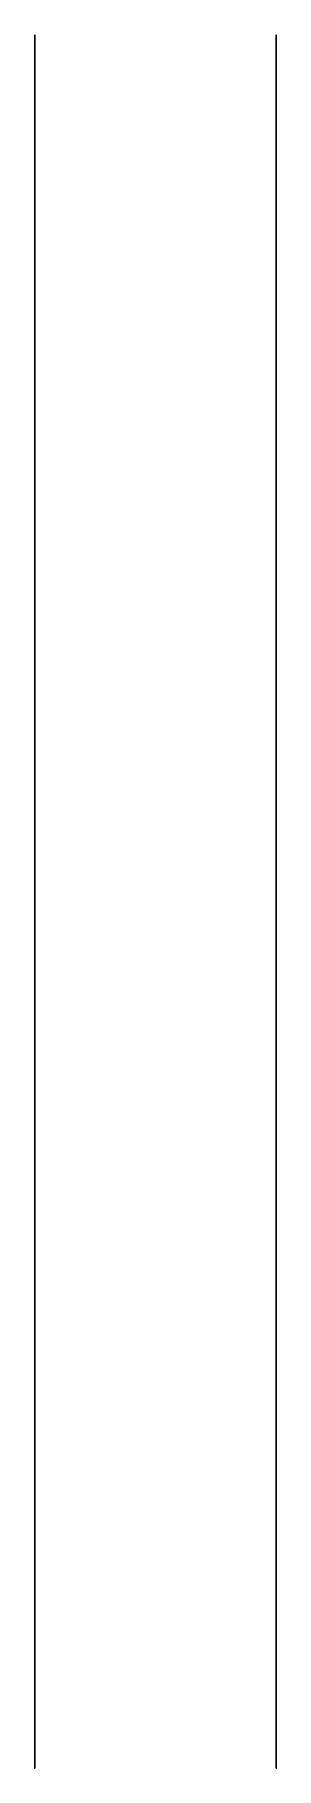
# Model space of a CAD drawing. Extents: x -3.2 to 3.2, y -23.7 to 22.4.
import ezdxf

# ---------------------------------------------------------------- set-up
doc = ezdxf.new("R2010")
doc.units = 0
doc.layers.add('RAILINGS', color=6, linetype='CONTINUOUS')

msp = doc.modelspace()

# ---------------------------------------------------------------- linework, layer by layer
at = {"layer": 'RAILINGS'}
for points in [[(-3.2, 22.35, 3.11), (-3.2, 22.32, 3.11), (-3.2, 22.32, 2.1), (-3.2, 22.35, 2.11)], [(-3.2, 22.35, 2.11), (-3.2, 22.32, 2.1), (-3.2, 22.32, 3.11), (-3.2, 22.35, 3.11)], [(-3.2, 18.35, 2.79), (-3.2, 18.35, 2.82), (-3.2, 22.32, 3.11), (-3.2, 22.32, 3.08)], [(-3.2, 22.32, 3.08), (-3.2, 22.32, 3.11), (-3.2, 18.35, 2.82), (-3.2, 18.35, 2.79)], [(-3.2, 22.32, 2.58), (-3.2, 22.32, 2.61), (-3.2, 18.35, 2.32), (-3.2, 18.35, 2.29)], [(-3.2, 18.35, 2.29), (-3.2, 18.35, 2.32), (-3.2, 22.32, 2.61), (-3.2, 22.32, 2.58)], [(3.2, 22.35, 2.11), (3.2, 22.32, 2.1), (3.2, 22.32, 3.11), (3.2, 22.35, 3.11)], [(3.2, 22.35, 3.11), (3.2, 22.32, 3.11), (3.2, 22.32, 2.1), (3.2, 22.35, 2.11)], [(3.2, 18.35, 2.79), (3.2, 18.35, 2.82), (3.2, 22.32, 3.11), (3.2, 22.32, 3.08)], [(3.2, 22.32, 3.08), (3.2, 22.32, 3.11), (3.2, 18.35, 2.82), (3.2, 18.35, 2.79)], [(3.2, 18.35, 2.29), (3.2, 18.35, 2.32), (3.2, 22.32, 2.61), (3.2, 22.32, 2.58)], [(3.2, 22.32, 2.58), (3.2, 22.32, 2.61), (3.2, 18.35, 2.32), (3.2, 18.35, 2.29)], [(-3.2, 21.35, 2.03), (-3.2, 21.32, 2.03), (-3.2, 21.32, 3.007), (-3.2, 21.35, 3.009)], [(-3.2, 21.35, 3.009), (-3.2, 21.32, 3.007), (-3.2, 21.32, 2.03), (-3.2, 21.35, 2.03)], [(3.2, 21.35, 2.03), (3.2, 21.32, 2.03), (3.2, 21.32, 3.007), (3.2, 21.35, 3.009)], [(3.2, 21.35, 3.009), (3.2, 21.32, 3.007), (3.2, 21.32, 2.03), (3.2, 21.35, 2.03)], [(-3.2, 20.35, 1.96), (-3.2, 20.32, 1.96), (-3.2, 20.32, 2.934), (-3.2, 20.35, 2.936)], [(-3.2, 20.35, 2.936), (-3.2, 20.32, 2.934), (-3.2, 20.32, 1.96), (-3.2, 20.35, 1.96)], [(3.2, 20.35, 1.96), (3.2, 20.32, 1.96), (3.2, 20.32, 2.934), (3.2, 20.35, 2.936)], [(3.2, 20.35, 2.936), (3.2, 20.32, 2.934), (3.2, 20.32, 1.96), (3.2, 20.35, 1.96)], [(-3.2, 19.35, 1.89), (-3.2, 19.32, 1.89), (-3.2, 19.32, 2.861), (-3.2, 19.35, 2.863)], [(-3.2, 19.35, 2.863), (-3.2, 19.32, 2.861), (-3.2, 19.32, 1.89), (-3.2, 19.35, 1.89)], [(3.2, 19.35, 1.89), (3.2, 19.32, 1.89), (3.2, 19.32, 2.861), (3.2, 19.35, 2.863)], [(3.2, 19.35, 2.863), (3.2, 19.32, 2.861), (3.2, 19.32, 1.89), (3.2, 19.35, 1.89)], [(-3.2, 18.35, 2.82), (-3.2, 18.32, 2.82), (-3.2, 18.32, 1.82), (-3.2, 18.35, 1.82)], [(-3.2, 18.35, 1.82), (-3.2, 18.32, 1.82), (-3.2, 18.32, 2.82), (-3.2, 18.35, 2.82)], [(-3.2, 10.35, 2.34), (-3.2, 10.35, 2.37), (-3.2, 18.32, 2.82), (-3.2, 18.32, 2.79)], [(-3.2, 18.32, 2.79), (-3.2, 18.32, 2.82), (-3.2, 10.35, 2.37), (-3.2, 10.35, 2.34)], [(-3.2, 18.32, 2.29), (-3.2, 18.32, 2.32), (-3.2, 10.35, 1.87), (-3.2, 10.35, 1.84)], [(-3.2, 10.35, 1.84), (-3.2, 10.35, 1.87), (-3.2, 18.32, 2.32), (-3.2, 18.32, 2.29)], [(3.2, 18.35, 1.82), (3.2, 18.32, 1.82), (3.2, 18.32, 2.82), (3.2, 18.35, 2.82)], [(3.2, 18.35, 2.82), (3.2, 18.32, 2.82), (3.2, 18.32, 1.82), (3.2, 18.35, 1.82)], [(3.2, 10.35, 2.34), (3.2, 10.35, 2.37), (3.2, 18.32, 2.82), (3.2, 18.32, 2.79)], [(3.2, 18.32, 2.79), (3.2, 18.32, 2.82), (3.2, 10.35, 2.37), (3.2, 10.35, 2.34)], [(3.2, 10.35, 1.84), (3.2, 10.35, 1.87), (3.2, 18.32, 2.32), (3.2, 18.32, 2.29)], [(3.2, 18.32, 2.29), (3.2, 18.32, 2.32), (3.2, 10.35, 1.87), (3.2, 10.35, 1.84)], [(-3.2, 17.35, 1.76), (-3.2, 17.32, 1.76), (-3.2, 17.32, 2.734), (-3.2, 17.35, 2.735)], [(-3.2, 17.35, 2.735), (-3.2, 17.32, 2.734), (-3.2, 17.32, 1.76), (-3.2, 17.35, 1.76)], [(3.2, 17.35, 1.76), (3.2, 17.32, 1.76), (3.2, 17.32, 2.734), (3.2, 17.35, 2.735)], [(3.2, 17.35, 2.735), (3.2, 17.32, 2.734), (3.2, 17.32, 1.76), (3.2, 17.35, 1.76)], [(-3.2, 16.35, 1.71), (-3.2, 16.32, 1.71), (-3.2, 16.32, 2.677), (-3.2, 16.35, 2.679)], [(-3.2, 16.35, 2.679), (-3.2, 16.32, 2.677), (-3.2, 16.32, 1.71), (-3.2, 16.35, 1.71)], [(3.2, 16.35, 1.71), (3.2, 16.32, 1.71), (3.2, 16.32, 2.677), (3.2, 16.35, 2.679)], [(3.2, 16.35, 2.679), (3.2, 16.32, 2.677), (3.2, 16.32, 1.71), (3.2, 16.35, 1.71)], [(-3.2, 15.35, 1.65), (-3.2, 15.32, 1.65), (-3.2, 15.32, 2.621), (-3.2, 15.35, 2.622)], [(-3.2, 15.35, 2.622), (-3.2, 15.32, 2.621), (-3.2, 15.32, 1.65), (-3.2, 15.35, 1.65)], [(3.2, 15.35, 1.65), (3.2, 15.32, 1.65), (3.2, 15.32, 2.621), (3.2, 15.35, 2.622)], [(3.2, 15.35, 2.622), (3.2, 15.32, 2.621), (3.2, 15.32, 1.65), (3.2, 15.35, 1.65)], [(-3.2, 14.35, 1.6), (-3.2, 14.32, 1.6), (-3.2, 14.32, 2.564), (-3.2, 14.35, 2.566)], [(-3.2, 14.35, 2.566), (-3.2, 14.32, 2.564), (-3.2, 14.32, 1.6), (-3.2, 14.35, 1.6)], [(3.2, 14.35, 1.6), (3.2, 14.32, 1.6), (3.2, 14.32, 2.564), (3.2, 14.35, 2.566)], [(3.2, 14.35, 2.566), (3.2, 14.32, 2.564), (3.2, 14.32, 1.6), (3.2, 14.35, 1.6)], [(-3.2, 13.35, 1.54), (-3.2, 13.32, 1.54), (-3.2, 13.32, 2.508), (-3.2, 13.35, 2.509)], [(-3.2, 13.35, 2.509), (-3.2, 13.32, 2.508), (-3.2, 13.32, 1.54), (-3.2, 13.35, 1.54)], [(3.2, 13.35, 1.54), (3.2, 13.32, 1.54), (3.2, 13.32, 2.508), (3.2, 13.35, 2.509)], [(3.2, 13.35, 2.509), (3.2, 13.32, 2.508), (3.2, 13.32, 1.54), (3.2, 13.35, 1.54)], [(-3.2, 12.35, 1.49), (-3.2, 12.32, 1.48), (-3.2, 12.32, 2.451), (-3.2, 12.35, 2.453)], [(-3.2, 12.35, 2.453), (-3.2, 12.32, 2.451), (-3.2, 12.32, 1.48), (-3.2, 12.35, 1.49)], [(3.2, 12.35, 1.49), (3.2, 12.32, 1.48), (3.2, 12.32, 2.451), (3.2, 12.35, 2.453)], [(3.2, 12.35, 2.453), (3.2, 12.32, 2.451), (3.2, 12.32, 1.48), (3.2, 12.35, 1.49)], [(-3.2, 11.35, 1.43), (-3.2, 11.32, 1.43), (-3.2, 11.32, 2.395), (-3.2, 11.35, 2.396)], [(-3.2, 11.35, 2.396), (-3.2, 11.32, 2.395), (-3.2, 11.32, 1.43), (-3.2, 11.35, 1.43)], [(3.2, 11.35, 1.43), (3.2, 11.32, 1.43), (3.2, 11.32, 2.395), (3.2, 11.35, 2.396)], [(3.2, 11.35, 2.396), (3.2, 11.32, 2.395), (3.2, 11.32, 1.43), (3.2, 11.35, 1.43)], [(-3.2, 10.35, 1.37), (-3.2, 10.32, 1.37), (-3.2, 10.32, 2.37), (-3.2, 10.35, 2.37)], [(-3.2, 10.35, 2.37), (-3.2, 10.32, 2.37), (-3.2, 10.32, 1.37), (-3.2, 10.35, 1.37)], [(-3.2, 9.35, 2.31), (-3.2, 9.35, 2.34), (-3.2, 10.32, 2.37), (-3.2, 10.32, 2.34)], [(-3.2, 10.32, 2.34), (-3.2, 10.32, 2.37), (-3.2, 9.35, 2.34), (-3.2, 9.35, 2.31)], [(-3.2, 10.32, 1.84), (-3.2, 10.32, 1.87), (-3.2, 9.35, 1.84), (-3.2, 9.35, 1.81)], [(-3.2, 9.35, 1.81), (-3.2, 9.35, 1.84), (-3.2, 10.32, 1.87), (-3.2, 10.32, 1.84)], [(3.2, 10.35, 1.37), (3.2, 10.32, 1.37), (3.2, 10.32, 2.37), (3.2, 10.35, 2.37)], [(3.2, 10.35, 2.37), (3.2, 10.32, 2.37), (3.2, 10.32, 1.37), (3.2, 10.35, 1.37)], [(3.2, 9.35, 2.31), (3.2, 9.35, 2.34), (3.2, 10.32, 2.37), (3.2, 10.32, 2.34)], [(3.2, 10.32, 2.34), (3.2, 10.32, 2.37), (3.2, 9.35, 2.34), (3.2, 9.35, 2.31)], [(3.2, 9.35, 1.81), (3.2, 9.35, 1.84), (3.2, 10.32, 1.87), (3.2, 10.32, 1.84)], [(3.2, 10.32, 1.84), (3.2, 10.32, 1.87), (3.2, 9.35, 1.84), (3.2, 9.35, 1.81)], [(-3.2, 9.35, 2.34), (-3.2, 9.32, 2.34), (-3.2, 9.32, 1.33), (-3.2, 9.35, 1.34)], [(-3.2, 9.35, 1.34), (-3.2, 9.32, 1.33), (-3.2, 9.32, 2.34), (-3.2, 9.35, 2.34)], [(-3.2, 9.32, 2.31), (-3.2, 9.32, 2.34), (-3.2, -10.65, 1.91), (-3.2, -10.65, 1.88)], [(-3.2, -10.65, 1.88), (-3.2, -10.65, 1.91), (-3.2, 9.32, 2.34), (-3.2, 9.32, 2.31)], [(-3.2, -10.65, 1.38), (-3.2, -10.65, 1.41), (-3.2, 9.32, 1.84), (-3.2, 9.32, 1.81)], [(-3.2, 9.32, 1.81), (-3.2, 9.32, 1.84), (-3.2, -10.65, 1.41), (-3.2, -10.65, 1.38)], [(3.2, 9.35, 1.34), (3.2, 9.32, 1.33), (3.2, 9.32, 2.34), (3.2, 9.35, 2.34)], [(3.2, 9.35, 2.34), (3.2, 9.32, 2.34), (3.2, 9.32, 1.33), (3.2, 9.35, 1.34)], [(3.2, -10.65, 1.88), (3.2, -10.65, 1.91), (3.2, 9.32, 2.34), (3.2, 9.32, 2.31)], [(3.2, 9.32, 2.31), (3.2, 9.32, 2.34), (3.2, -10.65, 1.91), (3.2, -10.65, 1.88)], [(3.2, 9.32, 1.81), (3.2, 9.32, 1.84), (3.2, -10.65, 1.41), (3.2, -10.65, 1.38)], [(3.2, -10.65, 1.38), (3.2, -10.65, 1.41), (3.2, 9.32, 1.84), (3.2, 9.32, 1.81)], [(-3.2, 8.35, 1.31), (-3.2, 8.32, 1.31), (-3.2, 8.32, 2.288), (-3.2, 8.35, 2.289)], [(-3.2, 8.35, 2.289), (-3.2, 8.32, 2.288), (-3.2, 8.32, 1.31), (-3.2, 8.35, 1.31)], [(3.2, 8.35, 1.31), (3.2, 8.32, 1.31), (3.2, 8.32, 2.288), (3.2, 8.35, 2.289)], [(3.2, 8.35, 2.289), (3.2, 8.32, 2.288), (3.2, 8.32, 1.31), (3.2, 8.35, 1.31)], [(-3.2, 7.35, 2.268), (-3.2, 7.32, 2.267), (-3.2, 7.32, 1.29), (-3.2, 7.35, 1.29)], [(-3.2, 7.35, 1.29), (-3.2, 7.32, 1.29), (-3.2, 7.32, 2.267), (-3.2, 7.35, 2.268)], [(3.2, 7.35, 1.29), (3.2, 7.32, 1.29), (3.2, 7.32, 2.267), (3.2, 7.35, 2.268)], [(3.2, 7.35, 2.268), (3.2, 7.32, 2.267), (3.2, 7.32, 1.29), (3.2, 7.35, 1.29)], [(-3.2, 6.35, 1.27), (-3.2, 6.32, 1.27), (-3.2, 6.32, 2.245), (-3.2, 6.35, 2.246)], [(-3.2, 6.35, 2.246), (-3.2, 6.32, 2.245), (-3.2, 6.32, 1.27), (-3.2, 6.35, 1.27)], [(3.2, 6.35, 1.27), (3.2, 6.32, 1.27), (3.2, 6.32, 2.245), (3.2, 6.35, 2.246)], [(3.2, 6.35, 2.246), (3.2, 6.32, 2.245), (3.2, 6.32, 1.27), (3.2, 6.35, 1.27)], [(-3.2, 5.35, 1.25), (-3.2, 5.32, 1.25), (-3.2, 5.32, 2.224), (-3.2, 5.35, 2.225)], [(-3.2, 5.35, 2.225), (-3.2, 5.32, 2.224), (-3.2, 5.32, 1.25), (-3.2, 5.35, 1.25)], [(3.2, 5.35, 1.25), (3.2, 5.32, 1.25), (3.2, 5.32, 2.224), (3.2, 5.35, 2.225)], [(3.2, 5.35, 2.225), (3.2, 5.32, 2.224), (3.2, 5.32, 1.25), (3.2, 5.35, 1.25)], [(-3.2, 4.35, 1.23), (-3.2, 4.32, 1.23), (-3.2, 4.32, 2.202), (-3.2, 4.35, 2.203)], [(-3.2, 4.35, 2.203), (-3.2, 4.32, 2.202), (-3.2, 4.32, 1.23), (-3.2, 4.35, 1.23)], [(3.2, 4.35, 1.23), (3.2, 4.32, 1.23), (3.2, 4.32, 2.202), (3.2, 4.35, 2.203)], [(3.2, 4.35, 2.203), (3.2, 4.32, 2.202), (3.2, 4.32, 1.23), (3.2, 4.35, 1.23)], [(-3.2, 3.35, 1.21), (-3.2, 3.32, 1.21), (-3.2, 3.32, 2.181), (-3.2, 3.35, 2.181)], [(-3.2, 3.35, 2.181), (-3.2, 3.32, 2.181), (-3.2, 3.32, 1.21), (-3.2, 3.35, 1.21)], [(3.2, 3.35, 1.21), (3.2, 3.32, 1.21), (3.2, 3.32, 2.181), (3.2, 3.35, 2.181)], [(3.2, 3.35, 2.181), (3.2, 3.32, 2.181), (3.2, 3.32, 1.21), (3.2, 3.35, 1.21)], [(-3.2, 2.35, 1.19), (-3.2, 2.32, 1.18), (-3.2, 2.32, 2.159), (-3.2, 2.35, 2.16)], [(-3.2, 2.35, 2.16), (-3.2, 2.32, 2.159), (-3.2, 2.32, 1.18), (-3.2, 2.35, 1.19)], [(3.2, 2.35, 1.19), (3.2, 2.32, 1.18), (3.2, 2.32, 2.159), (3.2, 2.35, 2.16)], [(3.2, 2.35, 2.16), (3.2, 2.32, 2.159), (3.2, 2.32, 1.18), (3.2, 2.35, 1.19)], [(-3.2, 1.35, 1.16), (-3.2, 1.32, 1.16), (-3.2, 1.32, 2.138), (-3.2, 1.35, 2.138)], [(-3.2, 1.35, 2.138), (-3.2, 1.32, 2.138), (-3.2, 1.32, 1.16), (-3.2, 1.35, 1.16)], [(3.2, 1.35, 1.16), (3.2, 1.32, 1.16), (3.2, 1.32, 2.138), (3.2, 1.35, 2.138)], [(3.2, 1.35, 2.138), (3.2, 1.32, 2.138), (3.2, 1.32, 1.16), (3.2, 1.35, 1.16)], [(-3.2, 0.35, 2.117), (-3.2, 0.32, 2.116), (-3.2, 0.32, 1.14), (-3.2, 0.35, 1.14)], [(-3.2, 0.35, 1.14), (-3.2, 0.32, 1.14), (-3.2, 0.32, 2.116), (-3.2, 0.35, 2.117)], [(3.2, 0.35, 1.14), (3.2, 0.32, 1.14), (3.2, 0.32, 2.116), (3.2, 0.35, 2.117)], [(3.2, 0.35, 2.117), (3.2, 0.32, 2.116), (3.2, 0.32, 1.14), (3.2, 0.35, 1.14)], [(-3.2, -0.65, 1.12), (-3.2, -0.68, 1.12), (-3.2, -0.68, 2.095), (-3.2, -0.65, 2.095)], [(-3.2, -0.65, 2.095), (-3.2, -0.68, 2.095), (-3.2, -0.68, 1.12), (-3.2, -0.65, 1.12)], [(3.2, -0.65, 1.12), (3.2, -0.68, 1.12), (3.2, -0.68, 2.095), (3.2, -0.65, 2.095)], [(3.2, -0.65, 2.095), (3.2, -0.68, 2.095), (3.2, -0.68, 1.12), (3.2, -0.65, 1.12)], [(-3.2, -1.65, 1.1), (-3.2, -1.68, 1.1), (-3.2, -1.68, 2.073), (-3.2, -1.65, 2.074)], [(-3.2, -1.65, 2.074), (-3.2, -1.68, 2.073), (-3.2, -1.68, 1.1), (-3.2, -1.65, 1.1)], [(3.2, -1.65, 1.1), (3.2, -1.68, 1.1), (3.2, -1.68, 2.073), (3.2, -1.65, 2.074)], [(3.2, -1.65, 2.074), (3.2, -1.68, 2.073), (3.2, -1.68, 1.1), (3.2, -1.65, 1.1)], [(-3.2, -2.65, 2.052), (-3.2, -2.68, 2.052), (-3.2, -2.68, 1.08), (-3.2, -2.65, 1.08)], [(-3.2, -2.65, 1.08), (-3.2, -2.68, 1.08), (-3.2, -2.68, 2.052), (-3.2, -2.65, 2.052)], [(3.2, -2.65, 1.08), (3.2, -2.68, 1.08), (3.2, -2.68, 2.052), (3.2, -2.65, 2.052)], [(3.2, -2.65, 2.052), (3.2, -2.68, 2.052), (3.2, -2.68, 1.08), (3.2, -2.65, 1.08)], [(-3.2, -3.65, 1.06), (-3.2, -3.68, 1.06), (-3.2, -3.68, 2.03), (-3.2, -3.65, 2.031)], [(-3.2, -3.65, 2.031), (-3.2, -3.68, 2.03), (-3.2, -3.68, 1.06), (-3.2, -3.65, 1.06)], [(3.2, -3.65, 1.06), (3.2, -3.68, 1.06), (3.2, -3.68, 2.03), (3.2, -3.65, 2.031)], [(3.2, -3.65, 2.031), (3.2, -3.68, 2.03), (3.2, -3.68, 1.06), (3.2, -3.65, 1.06)], [(-3.2, -4.65, 1.04), (-3.2, -4.68, 1.04), (-3.2, -4.68, 2.009), (-3.2, -4.65, 2.009)], [(-3.2, -4.65, 2.009), (-3.2, -4.68, 2.009), (-3.2, -4.68, 1.04), (-3.2, -4.65, 1.04)], [(3.2, -4.65, 1.04), (3.2, -4.68, 1.04), (3.2, -4.68, 2.009), (3.2, -4.65, 2.009)], [(3.2, -4.65, 2.009), (3.2, -4.68, 2.009), (3.2, -4.68, 1.04), (3.2, -4.65, 1.04)], [(-3.2, -5.65, 1.01), (-3.2, -5.68, 1.01), (-3.2, -5.68, 1.987), (-3.2, -5.65, 1.988)], [(-3.2, -5.65, 1.988), (-3.2, -5.68, 1.987), (-3.2, -5.68, 1.01), (-3.2, -5.65, 1.01)], [(3.2, -5.65, 1.01), (3.2, -5.68, 1.01), (3.2, -5.68, 1.987), (3.2, -5.65, 1.988)], [(3.2, -5.65, 1.988), (3.2, -5.68, 1.987), (3.2, -5.68, 1.01), (3.2, -5.65, 1.01)], [(-3.2, -6.65, 0.99), (-3.2, -6.68, 0.99), (-3.2, -6.68, 1.965), (-3.2, -6.65, 1.966)], [(-3.2, -6.65, 1.966), (-3.2, -6.68, 1.965), (-3.2, -6.68, 0.99), (-3.2, -6.65, 0.99)], [(3.2, -6.65, 0.99), (3.2, -6.68, 0.99), (3.2, -6.68, 1.965), (3.2, -6.65, 1.966)], [(3.2, -6.65, 1.966), (3.2, -6.68, 1.965), (3.2, -6.68, 0.99), (3.2, -6.65, 0.99)], [(-3.2, -7.65, 0.97), (-3.2, -7.68, 0.97), (-3.2, -7.68, 1.944), (-3.2, -7.65, 1.945)], [(-3.2, -7.65, 1.945), (-3.2, -7.68, 1.944), (-3.2, -7.68, 0.97), (-3.2, -7.65, 0.97)], [(3.2, -7.65, 0.97), (3.2, -7.68, 0.97), (3.2, -7.68, 1.944), (3.2, -7.65, 1.945)], [(3.2, -7.65, 1.945), (3.2, -7.68, 1.944), (3.2, -7.68, 0.97), (3.2, -7.65, 0.97)], [(-3.2, -8.65, 0.95), (-3.2, -8.68, 0.95), (-3.2, -8.68, 1.922), (-3.2, -8.65, 1.923)], [(-3.2, -8.65, 1.923), (-3.2, -8.68, 1.922), (-3.2, -8.68, 0.95), (-3.2, -8.65, 0.95)], [(3.2, -8.65, 0.95), (3.2, -8.68, 0.95), (3.2, -8.68, 1.922), (3.2, -8.65, 1.923)], [(3.2, -8.65, 1.923), (3.2, -8.68, 1.922), (3.2, -8.68, 0.95), (3.2, -8.65, 0.95)], [(-3.2, -9.65, 0.93), (-3.2, -9.68, 0.93), (-3.2, -9.68, 1.901), (-3.2, -9.65, 1.902)], [(-3.2, -9.65, 1.902), (-3.2, -9.68, 1.901), (-3.2, -9.68, 0.93), (-3.2, -9.65, 0.93)], [(3.2, -9.65, 0.93), (3.2, -9.68, 0.93), (3.2, -9.68, 1.901), (3.2, -9.65, 1.902)], [(3.2, -9.65, 1.902), (3.2, -9.68, 1.901), (3.2, -9.68, 0.93), (3.2, -9.65, 0.93)], [(-3.2, -10.65, 1.91), (-3.2, -10.68, 1.91), (-3.2, -10.68, 0.91), (-3.2, -10.65, 0.91)], [(-3.2, -10.65, 0.91), (-3.2, -10.68, 0.91), (-3.2, -10.68, 1.91), (-3.2, -10.65, 1.91)], [(-3.2, -10.68, 1.88), (-3.2, -10.68, 1.91), (-3.2, -11.65, 1.92), (-3.2, -11.65, 1.89)], [(-3.2, -11.65, 1.89), (-3.2, -11.65, 1.92), (-3.2, -10.68, 1.91), (-3.2, -10.68, 1.88)], [(-3.2, -11.65, 1.39), (-3.2, -11.65, 1.42), (-3.2, -10.68, 1.41), (-3.2, -10.68, 1.38)], [(-3.2, -10.68, 1.38), (-3.2, -10.68, 1.41), (-3.2, -11.65, 1.42), (-3.2, -11.65, 1.39)], [(3.2, -10.65, 0.91), (3.2, -10.68, 0.91), (3.2, -10.68, 1.91), (3.2, -10.65, 1.91)], [(3.2, -10.65, 1.91), (3.2, -10.68, 1.91), (3.2, -10.68, 0.91), (3.2, -10.65, 0.91)], [(3.2, -10.68, 1.88), (3.2, -10.68, 1.91), (3.2, -11.65, 1.92), (3.2, -11.65, 1.89)], [(3.2, -11.65, 1.89), (3.2, -11.65, 1.92), (3.2, -10.68, 1.91), (3.2, -10.68, 1.88)], [(3.2, -10.68, 1.38), (3.2, -10.68, 1.41), (3.2, -11.65, 1.42), (3.2, -11.65, 1.39)], [(3.2, -11.65, 1.39), (3.2, -11.65, 1.42), (3.2, -10.68, 1.41), (3.2, -10.68, 1.38)], [(-3.2, -11.65, 0.92), (-3.2, -11.68, 0.92), (-3.2, -11.68, 1.92), (-3.2, -11.65, 1.92)], [(-3.2, -11.65, 1.92), (-3.2, -11.68, 1.92), (-3.2, -11.68, 0.92), (-3.2, -11.65, 0.92)], [(-3.2, -11.68, 1.89), (-3.2, -11.68, 1.92), (-3.2, -13.65, 2.05), (-3.2, -13.65, 2.02)], [(-3.2, -13.65, 2.02), (-3.2, -13.65, 2.05), (-3.2, -11.68, 1.92), (-3.2, -11.68, 1.89)], [(-3.2, -13.65, 1.52), (-3.2, -13.65, 1.55), (-3.2, -11.68, 1.42), (-3.2, -11.68, 1.39)], [(-3.2, -11.68, 1.39), (-3.2, -11.68, 1.42), (-3.2, -13.65, 1.55), (-3.2, -13.65, 1.52)], [(3.2, -11.65, 0.92), (3.2, -11.68, 0.92), (3.2, -11.68, 1.92), (3.2, -11.65, 1.92)], [(3.2, -11.65, 1.92), (3.2, -11.68, 1.92), (3.2, -11.68, 0.92), (3.2, -11.65, 0.92)], [(3.2, -11.68, 1.89), (3.2, -11.68, 1.92), (3.2, -13.65, 2.05), (3.2, -13.65, 2.02)], [(3.2, -13.65, 2.02), (3.2, -13.65, 2.05), (3.2, -11.68, 1.92), (3.2, -11.68, 1.89)], [(3.2, -11.68, 1.39), (3.2, -11.68, 1.42), (3.2, -13.65, 1.55), (3.2, -13.65, 1.52)], [(3.2, -13.65, 1.52), (3.2, -13.65, 1.55), (3.2, -11.68, 1.42), (3.2, -11.68, 1.39)], [(-3.2, -12.65, 0.99), (-3.2, -12.68, 0.99), (-3.2, -12.68, 1.956), (-3.2, -12.65, 1.954)], [(-3.2, -12.65, 1.954), (-3.2, -12.68, 1.956), (-3.2, -12.68, 0.99), (-3.2, -12.65, 0.99)], [(3.2, -12.65, 0.99), (3.2, -12.68, 0.99), (3.2, -12.68, 1.956), (3.2, -12.65, 1.954)], [(3.2, -12.65, 1.954), (3.2, -12.68, 1.956), (3.2, -12.68, 0.99), (3.2, -12.65, 0.99)], [(-3.2, -13.65, 2.05), (-3.2, -13.68, 2.05), (-3.2, -13.68, 1.05), (-3.2, -13.65, 1.05)], [(-3.2, -13.65, 1.05), (-3.2, -13.68, 1.05), (-3.2, -13.68, 2.05), (-3.2, -13.65, 2.05)], [(-3.2, -14.65, 2.08), (-3.2, -14.65, 2.11), (-3.2, -13.68, 2.05), (-3.2, -13.68, 2.02)], [(-3.2, -13.68, 2.02), (-3.2, -13.68, 2.05), (-3.2, -14.65, 2.11), (-3.2, -14.65, 2.08)], [(-3.2, -13.68, 1.52), (-3.2, -13.68, 1.55), (-3.2, -14.65, 1.61), (-3.2, -14.65, 1.58)], [(-3.2, -14.65, 1.58), (-3.2, -14.65, 1.61), (-3.2, -13.68, 1.55), (-3.2, -13.68, 1.52)], [(3.2, -13.65, 1.05), (3.2, -13.68, 1.05), (3.2, -13.68, 2.05), (3.2, -13.65, 2.05)], [(3.2, -13.65, 2.05), (3.2, -13.68, 2.05), (3.2, -13.68, 1.05), (3.2, -13.65, 1.05)], [(3.2, -13.68, 2.02), (3.2, -13.68, 2.05), (3.2, -14.65, 2.11), (3.2, -14.65, 2.08)], [(3.2, -14.65, 2.08), (3.2, -14.65, 2.11), (3.2, -13.68, 2.05), (3.2, -13.68, 2.02)], [(3.2, -14.65, 1.58), (3.2, -14.65, 1.61), (3.2, -13.68, 1.55), (3.2, -13.68, 1.52)], [(3.2, -13.68, 1.52), (3.2, -13.68, 1.55), (3.2, -14.65, 1.61), (3.2, -14.65, 1.58)], [(-3.2, -14.65, 2.11), (-3.2, -14.68, 2.11), (-3.2, -14.68, 1.11), (-3.2, -14.65, 1.11)], [(-3.2, -14.65, 1.11), (-3.2, -14.68, 1.11), (-3.2, -14.68, 2.11), (-3.2, -14.65, 2.11)], [(-3.2, -14.68, 2.08), (-3.2, -14.68, 2.11), (-3.2, -15.65, 2.16), (-3.2, -15.65, 2.13)], [(-3.2, -15.65, 2.13), (-3.2, -15.65, 2.16), (-3.2, -14.68, 2.11), (-3.2, -14.68, 2.08)], [(-3.2, -15.65, 1.63), (-3.2, -15.65, 1.66), (-3.2, -14.68, 1.61), (-3.2, -14.68, 1.58)], [(-3.2, -14.68, 1.58), (-3.2, -14.68, 1.61), (-3.2, -15.65, 1.66), (-3.2, -15.65, 1.63)], [(3.2, -14.65, 1.11), (3.2, -14.68, 1.11), (3.2, -14.68, 2.11), (3.2, -14.65, 2.11)], [(3.2, -14.65, 2.11), (3.2, -14.68, 2.11), (3.2, -14.68, 1.11), (3.2, -14.65, 1.11)], [(3.2, -15.65, 2.13), (3.2, -15.65, 2.16), (3.2, -14.68, 2.11), (3.2, -14.68, 2.08)], [(3.2, -14.68, 2.08), (3.2, -14.68, 2.11), (3.2, -15.65, 2.16), (3.2, -15.65, 2.13)], [(3.2, -14.68, 1.58), (3.2, -14.68, 1.61), (3.2, -15.65, 1.66), (3.2, -15.65, 1.63)], [(3.2, -15.65, 1.63), (3.2, -15.65, 1.66), (3.2, -14.68, 1.61), (3.2, -14.68, 1.58)], [(-3.2, -15.65, 2.16), (-3.2, -15.68, 2.16), (-3.2, -15.68, 1.16), (-3.2, -15.65, 1.16)], [(-3.2, -15.65, 1.16), (-3.2, -15.68, 1.16), (-3.2, -15.68, 2.16), (-3.2, -15.65, 2.16)], [(3.2, -15.65, 1.16), (3.2, -15.68, 1.16), (3.2, -15.68, 2.16), (3.2, -15.65, 2.16)], [(3.2, -15.65, 2.16), (3.2, -15.68, 2.16), (3.2, -15.68, 1.16), (3.2, -15.65, 1.16)], [(-3.2, -16.65, 2.19), (-3.2, -16.65, 2.22), (-3.2, -15.68, 2.16), (-3.2, -15.68, 2.13)], [(-3.2, -15.68, 2.13), (-3.2, -15.68, 2.16), (-3.2, -16.65, 2.22), (-3.2, -16.65, 2.19)], [(-3.2, -15.68, 1.63), (-3.2, -15.68, 1.66), (-3.2, -16.65, 1.72), (-3.2, -16.65, 1.69)], [(-3.2, -16.65, 1.69), (-3.2, -16.65, 1.72), (-3.2, -15.68, 1.66), (-3.2, -15.68, 1.63)], [(3.2, -15.68, 2.13), (3.2, -15.68, 2.16), (3.2, -16.65, 2.22), (3.2, -16.65, 2.19)], [(3.2, -16.65, 2.19), (3.2, -16.65, 2.22), (3.2, -15.68, 2.16), (3.2, -15.68, 2.13)], [(3.2, -16.65, 1.69), (3.2, -16.65, 1.72), (3.2, -15.68, 1.66), (3.2, -15.68, 1.63)], [(3.2, -15.68, 1.63), (3.2, -15.68, 1.66), (3.2, -16.65, 1.72), (3.2, -16.65, 1.69)], [(-3.2, -16.65, 2.22), (-3.2, -16.68, 2.22), (-3.2, -16.68, 1.22), (-3.2, -16.65, 1.22)], [(-3.2, -16.65, 1.22), (-3.2, -16.68, 1.22), (-3.2, -16.68, 2.22), (-3.2, -16.65, 2.22)], [(-3.2, -16.68, 2.19), (-3.2, -16.68, 2.22), (-3.2, -19.65, 2.4), (-3.2, -19.65, 2.37)], [(-3.2, -19.65, 2.37), (-3.2, -19.65, 2.4), (-3.2, -16.68, 2.22), (-3.2, -16.68, 2.19)], [(-3.2, -19.65, 1.87), (-3.2, -19.65, 1.9), (-3.2, -16.68, 1.72), (-3.2, -16.68, 1.69)], [(-3.2, -16.68, 1.69), (-3.2, -16.68, 1.72), (-3.2, -19.65, 1.9), (-3.2, -19.65, 1.87)], [(3.2, -16.65, 1.22), (3.2, -16.68, 1.22), (3.2, -16.68, 2.22), (3.2, -16.65, 2.22)], [(3.2, -16.65, 2.22), (3.2, -16.68, 2.22), (3.2, -16.68, 1.22), (3.2, -16.65, 1.22)], [(3.2, -19.65, 2.37), (3.2, -19.65, 2.4), (3.2, -16.68, 2.22), (3.2, -16.68, 2.19)], [(3.2, -16.68, 2.19), (3.2, -16.68, 2.22), (3.2, -19.65, 2.4), (3.2, -19.65, 2.37)], [(3.2, -16.68, 1.69), (3.2, -16.68, 1.72), (3.2, -19.65, 1.9), (3.2, -19.65, 1.87)], [(3.2, -19.65, 1.87), (3.2, -19.65, 1.9), (3.2, -16.68, 1.72), (3.2, -16.68, 1.69)], [(-3.2, -17.65, 1.28), (-3.2, -17.68, 1.28), (-3.2, -17.68, 2.251), (-3.2, -17.65, 2.249)], [(-3.2, -17.65, 2.249), (-3.2, -17.68, 2.251), (-3.2, -17.68, 1.28), (-3.2, -17.65, 1.28)], [(3.2, -17.65, 1.28), (3.2, -17.68, 1.28), (3.2, -17.68, 2.251), (3.2, -17.65, 2.249)], [(3.2, -17.65, 2.249), (3.2, -17.68, 2.251), (3.2, -17.68, 1.28), (3.2, -17.65, 1.28)], [(-3.2, -18.65, 1.34), (-3.2, -18.68, 1.34), (-3.2, -18.68, 2.311), (-3.2, -18.65, 2.309)], [(-3.2, -18.65, 2.309), (-3.2, -18.68, 2.311), (-3.2, -18.68, 1.34), (-3.2, -18.65, 1.34)], [(3.2, -18.65, 1.34), (3.2, -18.68, 1.34), (3.2, -18.68, 2.311), (3.2, -18.65, 2.309)], [(3.2, -18.65, 2.309), (3.2, -18.68, 2.311), (3.2, -18.68, 1.34), (3.2, -18.65, 1.34)], [(-3.2, -19.65, 2.4), (-3.2, -19.68, 2.4), (-3.2, -19.68, 1.4), (-3.2, -19.65, 1.4)], [(-3.2, -19.65, 1.4), (-3.2, -19.68, 1.4), (-3.2, -19.68, 2.4), (-3.2, -19.65, 2.4)], [(-3.2, -21.65, 2.49), (-3.2, -21.65, 2.52), (-3.2, -19.68, 2.4), (-3.2, -19.68, 2.37)], [(-3.2, -19.68, 2.37), (-3.2, -19.68, 2.4), (-3.2, -21.65, 2.52), (-3.2, -21.65, 2.49)], [(-3.2, -19.68, 1.87), (-3.2, -19.68, 1.9), (-3.2, -21.65, 2.02), (-3.2, -21.65, 1.99)], [(-3.2, -21.65, 1.99), (-3.2, -21.65, 2.02), (-3.2, -19.68, 1.9), (-3.2, -19.68, 1.87)], [(3.2, -19.65, 1.4), (3.2, -19.68, 1.4), (3.2, -19.68, 2.4), (3.2, -19.65, 2.4)], [(3.2, -19.65, 2.4), (3.2, -19.68, 2.4), (3.2, -19.68, 1.4), (3.2, -19.65, 1.4)], [(3.2, -19.68, 2.37), (3.2, -19.68, 2.4), (3.2, -21.65, 2.52), (3.2, -21.65, 2.49)], [(3.2, -21.65, 2.49), (3.2, -21.65, 2.52), (3.2, -19.68, 2.4), (3.2, -19.68, 2.37)], [(3.2, -21.65, 1.99), (3.2, -21.65, 2.02), (3.2, -19.68, 1.9), (3.2, -19.68, 1.87)], [(3.2, -19.68, 1.87), (3.2, -19.68, 1.9), (3.2, -21.65, 2.02), (3.2, -21.65, 1.99)], [(-3.2, -20.65, 1.46), (-3.2, -20.68, 1.46), (-3.2, -20.68, 2.431), (-3.2, -20.65, 2.429)], [(-3.2, -20.65, 2.429), (-3.2, -20.68, 2.431), (-3.2, -20.68, 1.46), (-3.2, -20.65, 1.46)], [(3.2, -20.65, 1.46), (3.2, -20.68, 1.46), (3.2, -20.68, 2.431), (3.2, -20.65, 2.429)], [(3.2, -20.65, 2.429), (3.2, -20.68, 2.431), (3.2, -20.68, 1.46), (3.2, -20.65, 1.46)], [(-3.2, -21.65, 2.52), (-3.2, -21.68, 2.52), (-3.2, -21.68, 1.52), (-3.2, -21.65, 1.52)], [(-3.2, -21.65, 1.52), (-3.2, -21.68, 1.52), (-3.2, -21.68, 2.52), (-3.2, -21.65, 2.52)], [(-3.2, -23.65, 2.58), (-3.2, -23.65, 2.61), (-3.2, -21.68, 2.52), (-3.2, -21.68, 2.49)], [(-3.2, -21.68, 2.49), (-3.2, -21.68, 2.52), (-3.2, -23.65, 2.61), (-3.2, -23.65, 2.58)], [(-3.2, -21.68, 1.99), (-3.2, -21.68, 2.02), (-3.2, -23.65, 2.11), (-3.2, -23.65, 2.08)], [(-3.2, -23.65, 2.08), (-3.2, -23.65, 2.11), (-3.2, -21.68, 2.02), (-3.2, -21.68, 1.99)], [(3.2, -21.65, 1.52), (3.2, -21.68, 1.52), (3.2, -21.68, 2.52), (3.2, -21.65, 2.52)], [(3.2, -21.65, 2.52), (3.2, -21.68, 2.52), (3.2, -21.68, 1.52), (3.2, -21.65, 1.52)], [(3.2, -23.65, 2.58), (3.2, -23.65, 2.61), (3.2, -21.68, 2.52), (3.2, -21.68, 2.49)], [(3.2, -21.68, 2.49), (3.2, -21.68, 2.52), (3.2, -23.65, 2.61), (3.2, -23.65, 2.58)], [(3.2, -23.65, 2.08), (3.2, -23.65, 2.11), (3.2, -21.68, 2.02), (3.2, -21.68, 1.99)], [(3.2, -21.68, 1.99), (3.2, -21.68, 2.02), (3.2, -23.65, 2.11), (3.2, -23.65, 2.08)], [(-3.2, -22.65, 1.56), (-3.2, -22.68, 1.56), (-3.2, -22.68, 2.536), (-3.2, -22.65, 2.534)], [(-3.2, -22.65, 2.534), (-3.2, -22.68, 2.536), (-3.2, -22.68, 1.56), (-3.2, -22.65, 1.56)], [(3.2, -22.65, 1.56), (3.2, -22.68, 1.56), (3.2, -22.68, 2.536), (3.2, -22.65, 2.534)], [(3.2, -22.65, 2.534), (3.2, -22.68, 2.536), (3.2, -22.68, 1.56), (3.2, -22.65, 1.56)], [(-3.2, -23.65, 2.61), (-3.2, -23.68, 2.61), (-3.2, -23.68, 1.61), (-3.2, -23.65, 1.61)], [(-3.2, -23.65, 1.61), (-3.2, -23.68, 1.61), (-3.2, -23.68, 2.61), (-3.2, -23.65, 2.61)], [(3.2, -23.65, 1.61), (3.2, -23.68, 1.61), (3.2, -23.68, 2.61), (3.2, -23.65, 2.61)], [(3.2, -23.65, 2.61), (3.2, -23.68, 2.61), (3.2, -23.68, 1.61), (3.2, -23.65, 1.61)]]:
    msp.add_3dface(points, dxfattribs=at)

doc.saveas('drawing.dxf')
